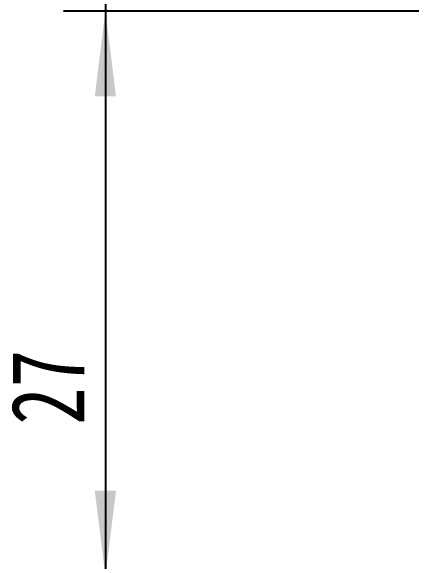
# Model space of a CAD drawing. Header units: millimetres. Extents: x 0 to 297, y 0 to 210.
# Drawn here: x 143.65 to 163.87, y 139.37 to 165.7 of the extents above; entities that cross this region are included whole.
import ezdxf

# ---------------------------------------------------------------- set-up
doc = ezdxf.new("R2010")
doc.units = ezdxf.units.MM
doc.layers.add('图框', color=7, linetype='Continuous')
doc.styles.add('SLDTEXTSTYLE1', font='HYSWLONGFANGSONG.TTF')
doc.dimstyles.new('SLDDIMSTYLE0', dxfattribs={"dimtxt": 3.5, "dimasz": 4.08, "dimexe": 0, "dimexo": 0.0625, "dimgap": 0.875, "dimtad": 2, "dimrnd": 1e-09, "dimzin": 12, "dimdsep": 46, "dimtxsty": 'SLDTEXTSTYLE1', "dimsah": 1, "dimcen": 0.09, "dimadec": 0, "dimazin": 3, "dimtfac": 1, "dimtmove": 0, "dimatfit": 0, "dimfxl": 0, "dimfrac": 2, "dimtolj": 1, "dimtzin": 12, "dimarcsym": 0})
doc.dimstyles.new('SLDDIMSTYLE1', dxfattribs={"dimtxt": 3.5, "dimasz": 4.08, "dimexe": 0, "dimexo": 0.0625, "dimgap": 0.875, "dimtad": 2, "dimrnd": 1e-09, "dimzin": 12, "dimdsep": 46, "dimtxsty": 'SLDTEXTSTYLE1', "dimsah": 1, "dimcen": 0.09, "dimadec": 0, "dimazin": 3, "dimtfac": 1, "dimtofl": 0, "dimtmove": 0, "dimatfit": 3, "dimfxl": 0, "dimfrac": 2, "dimtolj": 1, "dimtzin": 12, "dimarcsym": 0})

# ---------------------------------------------------------------- blocks, each defined once
blk = doc.blocks.new('_D')
at = {"layer": '图框'}
for p, q in [((148.161, 180.698), (148.161, 187.048)), ((160.148, 180.698), (146.161, 180.698)), ((148.161, 180.698), (148.161, 165.698)), ((163.148, 165.698), (146.161, 165.698)), ((148.161, 165.698), (148.161, 159.348))]:
    blk.add_line(p, q, dxfattribs=at)
for points in [[(148.161, 180.698), (148.669, 184.778), (147.653, 184.778)], [(148.161, 165.698), (147.653, 161.618), (148.669, 161.618)]]:
    blk.add_solid(points, dxfattribs=at)
at = {"layer": '图框', "insert": (143.65, 171.346), "char_height": 3.5, "attachment_point": 1, "rotation": 90, "style": 'SLDTEXTSTYLE1'}
blk.add_mtext('15', dxfattribs=at)
blk = doc.blocks.new('_D_2')
at = {"layer": '图框'}
for p, q in [((163.148, 165.698), (146.161, 165.698)), ((148.161, 165.698), (148.161, 138.698)), ((166.433, 138.698), (146.161, 138.698))]:
    blk.add_line(p, q, dxfattribs=at)
for points in [[(148.161, 165.698), (147.653, 161.618), (148.669, 161.618)], [(148.161, 138.698), (148.669, 142.778), (147.653, 142.778)]]:
    blk.add_solid(points, dxfattribs=at)
at = {"layer": '图框', "insert": (143.65, 145.932), "char_height": 3.5, "attachment_point": 1, "rotation": 90, "style": 'SLDTEXTSTYLE1'}
blk.add_mtext('27', dxfattribs=at)

msp = doc.modelspace()

# ---------------------------------------------------------------- dimensions: what is measured, and where the dimension line sits
at = {"layer": '图框'}
for base, p1, p2, dimstyle, picture, middle in [((148.1612884, 165.6983989), (160.1484816, 180.6983989), (163.1484816, 165.6983989), 'SLDDIMSTYLE0', '_D', (148.1612884, 172.8820144)), ((148.1612884, 138.6983989), (163.1484816, 165.6983989), (166.4330913, 138.6983989), 'SLDDIMSTYLE1', '_D_2', (148.1612884, 147.4657362))]:
    dim = msp.add_linear_dim(base=base, p1=p1, p2=p2, angle=90, dimstyle=dimstyle, dxfattribs=at)
    dim.commit()
    dim.dimension.update_dxf_attribs({"geometry": picture, "text_midpoint": middle, "dimtype": 160})

doc.saveas('drawing.dxf')
